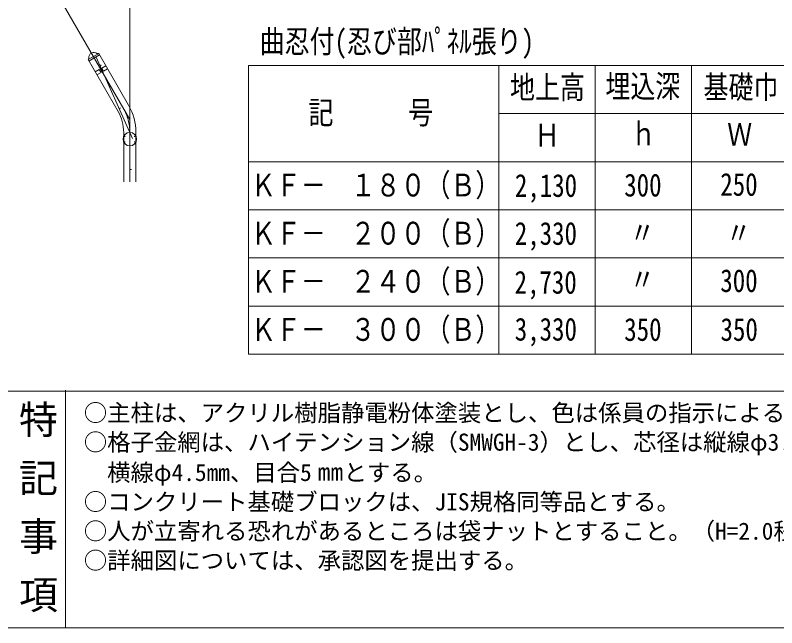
# Model space of a CAD drawing. Units: millimetres at full size; details may follow other scales. Extents: x 265 to 3003, y 4095 to 5961.
# Drawn here: x 1031 to 1664, y 4095 to 4604 of the extents above; entities that cross this region are included whole.
import ezdxf
from ezdxf.enums import TextEntityAlignment as Align

# ---------------------------------------------------------------- set-up
doc = ezdxf.new("R2010")
doc.units = ezdxf.units.MM
doc.header["$LTSCALE"] = 10
doc.linetypes.add('USER1', pattern=[200, 125, -25, 25, -25])
for name, color, linetype, lineweight in [('001', 7, 'Continuous', 13), ('_0-0_', 7, 'Continuous', 13), ('ハッチ', 4, 'Continuous', 13), ('寸法', 3, 'Continuous', 13), ('本体', 7, 'Continuous', 13)]:
    doc.layers.add(name, color=color, linetype=linetype, lineweight=lineweight)
doc.styles.add('@ＭＳ ゴシック', font='')
doc.styles.add('ＭＳ ゴシック', font='')
doc.styles.add('ＭＳ Ｐゴシック', font='')
doc.styles.get('@ＭＳ ゴシック').set_extended_font_data('@MS Gothic')
doc.styles.get('ＭＳ ゴシック').set_extended_font_data('MS Gothic')
doc.styles.get('ＭＳ Ｐゴシック').set_extended_font_data('MS PGothic')

msp = doc.modelspace()

# ---------------------------------------------------------------- linework, layer by layer
at = {"layer": '001'}
for p, q in [((1128.38, 4501.41), (1098.28, 4569.01)), ((1101.55, 4562.15), (1102.56, 4562.6)), ((1102.16, 4562.75), (1102.41, 4562.2)), ((1109.53, 4544.24), (1110.53, 4544.69)), ((1110.13, 4544.84), (1110.38, 4544.3)), ((1117.5, 4526.34), (1118.5, 4526.79)), ((1118.11, 4526.94), (1118.35, 4526.39)), ((1125.47, 4508.43), (1126.47, 4508.88)), ((1126.08, 4509.03), (1126.32, 4508.48))]:
    msp.add_line(p, q, dxfattribs=at)
at = {"layer": '_0-0_', "color": 6}
msp.add_line((264.8, 4291.33), (3002.92, 4291.33), dxfattribs=at)
at = {"layer": '_0-0_'}
msp.add_line((1072.94, 4292.29), (1072.94, 4094.76), dxfattribs=at)
at = {"layer": '_0-0_', "color": 6}
msp.add_lwpolyline([(3002.92, 5906.57), (264.8, 5906.57), (264.8, 4094.76), (3002.92, 4094.76)], close=True, dxfattribs=at)
at = {"layer": 'ハッチ', "linetype": 'USER1'}
for p, q in [((1126.24, 4517.05), (1126.24, 4648.45)), ((1126.24, 4517.17), (1060.59, 4630.88)), ((1126.24, 4517.05), (1126.24, 4465.33))]:
    msp.add_line(p, q, dxfattribs=at)
msp.add_arc((1086.24, 4506.45), 40, 0, 30, dxfattribs=at)
at = {"layer": '寸法'}
for p, q in [((1224.85, 4562.13), (1976.85, 4562.13)), ((1224.85, 4562.13), (1224.85, 4322.13)), ((1432.85, 4562.13), (1432.85, 4322.13)), ((1512.85, 4562.13), (1512.85, 4322.13)), ((1592.85, 4562.13), (1592.85, 4322.13)), ((1433, 4522.13), (1672.85, 4522.13)), ((1224.85, 4482.13), (1976.85, 4482.13)), ((1224.85, 4442.13), (1976.85, 4442.13)), ((1224.85, 4402.13), (1976.85, 4402.13)), ((1224.85, 4362.13), (1976.85, 4362.13)), ((1224.85, 4322.13), (1976.85, 4322.13))]:
    msp.add_line(p, q, dxfattribs=at)
at = {"layer": '本体'}
for p, q in [((1091.64, 4566.94), (1100.44, 4572.02)), ((1091.64, 4566.94), (1092.31, 4568.25)), ((1092.34, 4565.73), (1101.14, 4570.81)), ((1100.44, 4572.02), (1098.98, 4572.1)), ((1125.28, 4528.99), (1100.44, 4572.02)), ((1091.64, 4566.94), (1116.49, 4523.91)), ((1106.29, 4561.9), (1102.93, 4559.96)), ((1097.49, 4556.82), (1100.85, 4558.76)), ((1102.35, 4556.16), (1098.99, 4554.22)), ((1100.85, 4558.76), (1102.35, 4556.16)), ((1102.93, 4559.96), (1104.43, 4557.36)), ((1104.43, 4557.36), (1107.79, 4559.3)), ((1121.16, 4506.34), (1121.16, 4465.33)), ((1121.16, 4504.65), (1122.13, 4504.65)), ((1126.54, 4505.45), (1125.94, 4505.45)), ((1126.24, 4506.25), (1126.24, 4505.15)), ((1130.36, 4504.65), (1131.32, 4504.65)), ((1131.32, 4465.33), (1131.32, 4506.34)), ((1121.57, 4503.55), (1122.52, 4503)), ((1121.57, 4498.15), (1122.52, 4498.7)), ((1122.11, 4502.89), (1122.41, 4503.41)), ((1122.11, 4498.81), (1122.41, 4498.29)), ((1130.92, 4503.55), (1129.97, 4503)), ((1130.92, 4498.15), (1129.97, 4498.7)), ((1130.38, 4502.89), (1130.08, 4503.41)), ((1130.38, 4498.81), (1130.08, 4498.29)), ((1121.16, 4497.05), (1122.13, 4497.05)), ((1126.54, 4496.25), (1125.94, 4496.25)), ((1126.24, 4495.45), (1126.24, 4496.55)), ((1130.36, 4497.05), (1131.32, 4497.05)), ((1126.44, 4475.72), (1127.54, 4475.72)), ((1127.24, 4476.02), (1127.24, 4475.42))]:
    msp.add_line(p, q, dxfattribs=at)
msp.add_circle((1126.24, 4500.85), 5.6, dxfattribs=at)
for centre, radius, start, end in [((1096.42, 4568.83), 4.15, 51.93574, 188.06426), ((1086.24, 4506.45), 34.92, 0, 30), ((1086.24, 4506.45), 45.08, 0, 30)]:
    msp.add_arc(centre, radius, start, end, dxfattribs=at)

# ---------------------------------------------------------------- texts
at = {"layer": '_0-0_', "style": '@ＭＳ ゴシック'}
msp.add_text('特 記 事 項', height=23.74, rotation=270, dxfattribs=at).set_placement((1049.96, 4195.36), align=Align.MIDDLE_CENTER)
at = {"layer": '寸法', "style": 'ＭＳ ゴシック', "width": 0.8}
for s, p in [('曲忍付(忍び部ﾊﾟﾈﾙ張り)', (1348.1, 4582.13)), ('ＫＦ－\u3000１８０（Ｂ）', (1330.46, 4462.7)), ('ＫＦ－\u3000２００（Ｂ）', (1330.46, 4422.7)), ('ＫＦ－\u3000２４０（Ｂ）', (1330.46, 4382.7)), ('ＫＦ－\u3000３００（Ｂ）', (1330.46, 4342.7))]:
    msp.add_text(s, height=18.99, dxfattribs=at).set_placement(p, align=Align.MIDDLE_CENTER)
for s, p in [('地上高', (1442.1, 4528.78)), ('埋込深', (1521.35, 4529.63)), ('基礎巾', (1602.91, 4528.95)), ('記\u3000\u3000\u3000号', (1274.68, 4507.76)), ('Ｈ', (1462.66, 4489.05)), ('ｈ', (1542.63, 4490.1)), ('Ｗ', (1622.54, 4489.62)), ('2,130', (1446.16, 4447.18)), ('300', (1537.01, 4447.51)), ('250', (1616.81, 4448.09)), ('2,330', (1446.07, 4407.33)), ('〃', (1541.68, 4408.08)), ('〃', (1621.62, 4407.87)), ('2,730', (1445.88, 4366.75)), ('〃', (1541.68, 4369.18)), ('300', (1616.81, 4368.09)), ('3,330', (1446.04, 4327.73)), ('350', (1537.01, 4327.51)), ('350', (1617.01, 4327.51))]:
    msp.add_text(s, height=18.99, dxfattribs=at).set_placement(p, align=Align.BOTTOM_LEFT)
at = {"layer": '本体', "style": 'ＭＳ ゴシック'}
for s, p in [('○主柱は、アクリル樹脂静電粉体塗装とし、色は係員の指示による。', (1088.03, 4262.02)), ('○格子金網は、ハイテンション線（SMWGH-3）とし、芯径は縦線φ3.6mm、 ', (1088.03, 4237.65)), ('  横線φ4.5mm、目合5', (1088.03, 4212.45)), ('とする。', (1303.8, 4212.45)), ('○コンクリート基礎ブロックは、JIS規格同等品とする。', (1088.03, 4188.07)), ('○人が立寄れる恐れがあるところは袋ナットとすること。（H=2.0程度まで）', (1088.03, 4163.7)), ('○詳細図については、承認図を提出する。', (1088.03, 4139.32))]:
    msp.add_text(s, height=14.24, dxfattribs=at).set_placement(p, align=Align.BOTTOM_LEFT)
at = {"layer": '本体', "style": 'ＭＳ Ｐゴシック', "width": 1.05}
msp.add_text('㎜', height=14.85, dxfattribs=at).set_placement((1282.28, 4212.45), align=Align.BOTTOM_LEFT)

doc.saveas('drawing.dxf')
